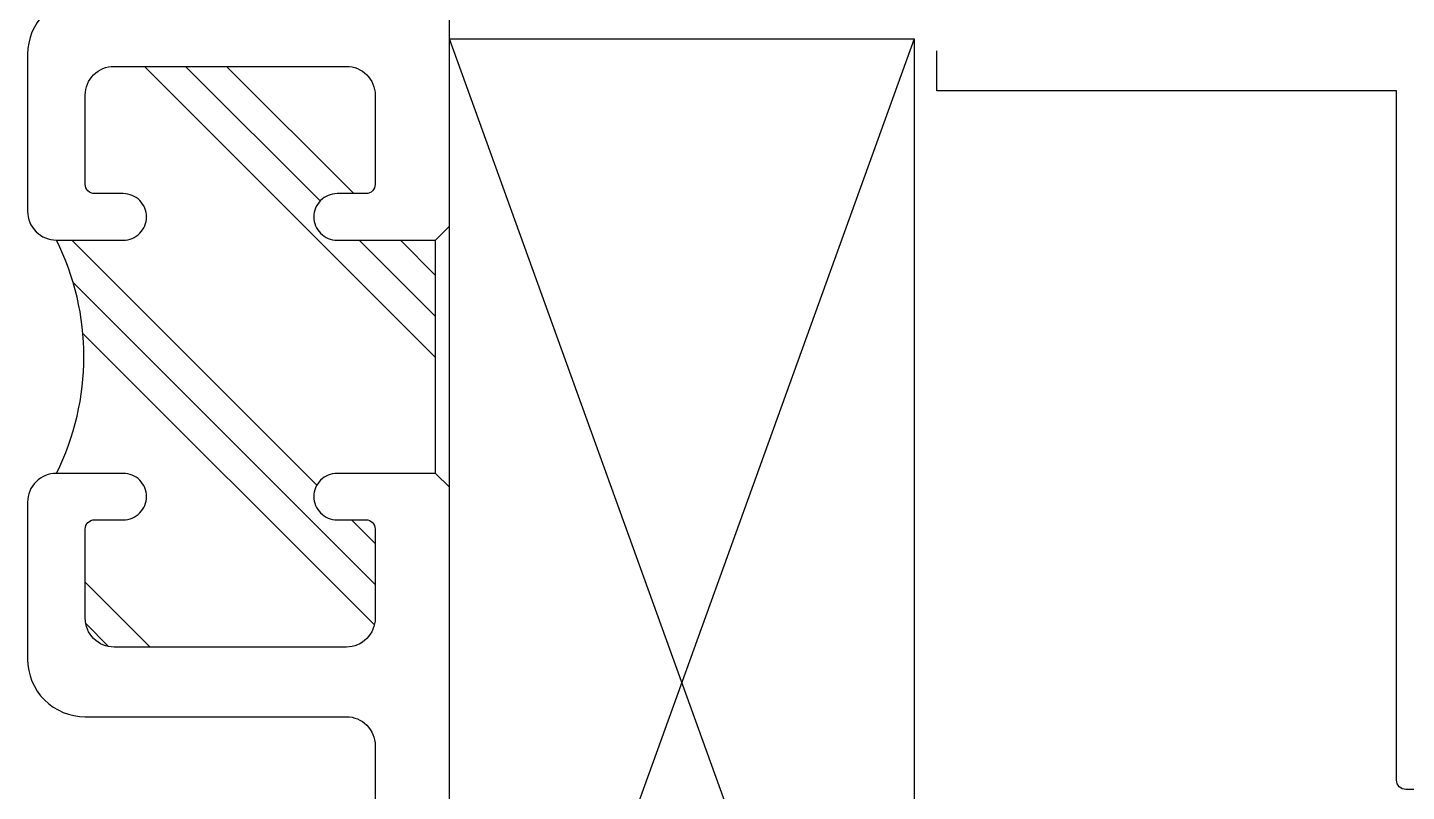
# Model space of a CAD drawing. Extents: x -138 to 168, y -127 to 80.
# Drawn here: x 2.018 to 3.501, y 46.304 to 47.126 of the extents above; entities that cross this region are included whole.
import ezdxf

# ---------------------------------------------------------------- set-up
doc = ezdxf.new("R2010")
doc.units = 0
doc.header["$MEASUREMENT"] = 0
doc.layers.get('0').update_dxf_attribs({"linetype": 'CONTINUOUS'})
doc.layers.add('FRAME', color=1, linetype='CONTINUOUS')
doc.layers.add('GLASS', color=7, linetype='CONTINUOUS')

# ---------------------------------------------------------------- blocks, each defined once
blk = doc.blocks.new('3809 BLOCK FRAME')
h = blk.add_hatch()
h.set_pattern_fill('PLAST', color=256, angle=45, style=0)
h.set_pattern_definition([(45, (-4.25098, -6.643), (-0.176777, 0.176777), []), (45, (-4.27308, -6.6209), (-0.176777, 0.176777), []), (45, (-4.29517, -6.5988), (-0.176777, 0.176777), [])])
edge = h.paths.add_edge_path()
edge.add_arc((-0.937, 0.093), 0.031, 270, 360, ccw=False)
edge.add_line((-0.937, 0.062), (-1.033, 0.062))
edge.add_arc((-1.033, 0.072), 0.01, 180, 270, ccw=False)
edge.add_line((-1.043, 0.072), (-1.043, 0.103))
edge.add_arc((-1.068, 0.103), 0.025, 360, 450)
edge.add_arc((-1.068, 0.103), 0.025, 90, 180)
edge.add_line((-1.093, 0.103), (-1.093, 0.031))
edge.add_arc((-1.2185, -0.2208), 0.2814, 63.5092, 116.4908)
edge.add_line((-1.344, 0.031), (-1.344, 0.103))
edge.add_arc((-1.369, 0.103), 0.025, 0, 90)
edge.add_arc((-1.369, 0.103), 0.025, 90, 180)
edge.add_line((-1.394, 0.103), (-1.394, 0.072))
edge.add_arc((-1.404, 0.072), 0.01, 270, 360, ccw=False)
edge.add_line((-1.404, 0.062), (-1.5, 0.062))
edge.add_arc((-1.5, 0.093), 0.031, 180, 270, ccw=False)
edge.add_line((-1.531, 0.093), (-1.531, 0.343))
edge.add_arc((-1.5, 0.343), 0.031, 90, 180, ccw=False)
edge.add_line((-1.5, 0.374), (-1.404, 0.374))
edge.add_arc((-1.404, 0.364), 0.01, 0, 90, ccw=False)
edge.add_line((-1.394, 0.364), (-1.394, 0.333))
edge.add_arc((-1.369, 0.333), 0.025, 180, 270)
edge.add_arc((-1.369, 0.333), 0.025, 270, 360)
edge.add_line((-1.344, 0.333), (-1.344, 0.439))
edge.add_line((-1.344, 0.439), (-1.093, 0.439))
edge.add_line((-1.093, 0.439), (-1.093, 0.333))
edge.add_arc((-1.068, 0.333), 0.025, 180, 270)
edge.add_arc((-1.068, 0.333), 0.025, 270, 360)
edge.add_line((-1.043, 0.333), (-1.043, 0.364))
edge.add_arc((-1.033, 0.364), 0.01, 90, 180, ccw=False)
edge.add_line((-1.033, 0.374), (-0.937, 0.374))
edge.add_arc((-0.937, 0.343), 0.031, 0, 90, ccw=False)
edge.add_line((-0.906, 0.343), (-0.906, 0.093))
blk.add_line((-1.093, 0.439), (-1.344, 0.439))
for points in [[(-1.093, 0.439), (-1.093, 0.333, 0.414214), (-1.068, 0.308, 0.414214), (-1.043, 0.333), (-1.043, 0.364, -0.414214), (-1.033, 0.374), (-0.937, 0.374, -0.414214), (-0.906, 0.343), (-0.906, 0.093, -0.414214), (-0.937, 0.062), (-1.033, 0.062, -0.414214), (-1.043, 0.072), (-1.043, 0.103, 0.414214), (-1.068, 0.128), (-1.068, 0.128, 0.414214), (-1.093, 0.103), (-1.093, 0.031, 0.414214), (-1.062, 0), (-0.893, 0, 0.414214), (-0.831, 0.062), (-0.831, 0.343, -0.414214), (-0.8, 0.374), (-0.7287, 0.374, -0.5024)], [(-1.344, 0.439), (-1.344, 0.439), (-1.359, 0.454), (-1.612, 0.454), (-1.612, 0.579, 0.414214), (-1.643, 0.61), (-1.799, 0.61, 0.414214), (-1.83, 0.579, 0.414214), (-1.799, 0.548), (-1.674, 0.548), (-1.674, 0.454), (-4.425, 0.454)], [(-1.606, 0.062, 0.414214), (-1.544, 0), (-1.375, 0, 0.414214), (-1.344, 0.031), (-1.344, 0.103, 0.414214), (-1.369, 0.128, 0.414214), (-1.394, 0.103), (-1.394, 0.072, -0.414214), (-1.404, 0.062), (-1.5, 0.062, -0.414214), (-1.531, 0.093), (-1.531, 0.343, -0.414214), (-1.5, 0.374), (-1.404, 0.374, -0.414214), (-1.394, 0.364), (-1.394, 0.333, 0.414214), (-1.369, 0.308, 0.414214), (-1.344, 0.333), (-1.344, 0.439)]]:
    blk.add_lwpolyline(points, format="xyb")
blk.add_lwpolyline([(-0.185, 0.454), (-1.078, 0.454), (-1.093, 0.439)])
blk.add_arc((-1.2185, -0.2208), 0.2814, 63.5092, 116.4908)

msp = doc.modelspace()

# ---------------------------------------------------------------- linework, layer by layer
at = {"layer": 'FRAME'}
msp.add_lwpolyline([(3.5955, 46.3058), (3.5005, 46.3058, -0.414214), (3.4905, 46.3158), (3.4905, 47.0578), (2.9957, 47.0578), (2.9957, 47.1008)], format="xyb", dxfattribs=at)
at = {"layer": 'GLASS'}
for p, q in [((2.9715, 45.728), (2.4715, 47.1137)), ((2.9715, 47.1137), (2.4715, 45.728)), ((2.4715, 47.1137), (2.9715, 47.1137)), ((2.4715, 45.728), (2.4715, 47.1137)), ((2.9715, 47.1137), (2.9715, 45.728))]:
    msp.add_line(p, q, dxfattribs=at)

# ---------------------------------------------------------------- block references
at = {"layer": 'FRAME', "rotation": 269.9999999999998}
msp.add_blockref('3809 BLOCK FRAME', (2.0175, 45.553), dxfattribs=at)

doc.saveas('drawing.dxf')
